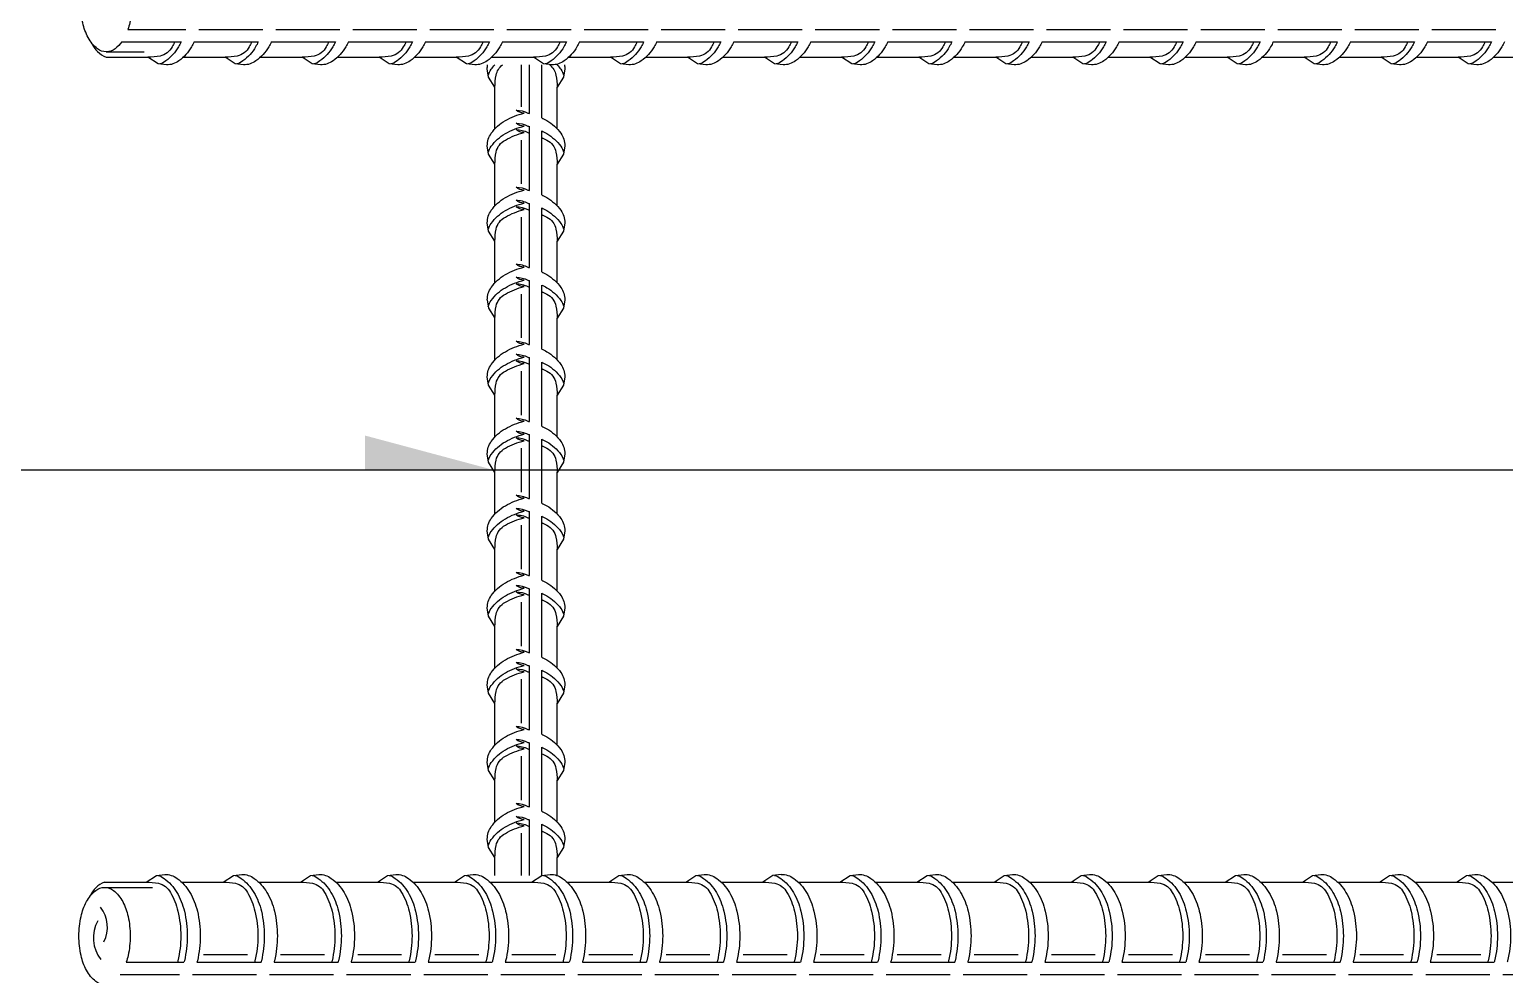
# Model space of a CAD drawing. Header units: millimetres. Extents: x -133 to 138, y -120 to 4.
# Drawn here: x -100.08 to -67.1, y -61.73 to -40.58 of the extents above; entities that cross this region are included whole.
import ezdxf

# ---------------------------------------------------------------- set-up
doc = ezdxf.new("R2010")
doc.units = ezdxf.units.MM
doc.header["$LTSCALE"] = 500
doc.header["$MEASUREMENT"] = 0

# ---------------------------------------------------------------- blocks, each defined once
blk = doc.blocks.new('arw1')
at = {"color": 1}
blk.add_solid([(0, 0), (2.898, 0.776), (2.898, 0)], dxfattribs=at)

msp = doc.modelspace()

# ---------------------------------------------------------------- linework, layer by layer
at = {"color": 1}
for p, q in [((-98.017, -40.858), (-96.689, -40.858)), ((-97.88, -40.582), (-96.589, -40.582)), ((-96.398, -40.858), (-94.965, -40.858)), ((-96.297, -40.582), (-94.865, -40.582)), ((-94.674, -40.858), (-93.242, -40.858)), ((-94.574, -40.582), (-93.141, -40.582)), ((-92.95, -40.858), (-91.518, -40.858)), ((-92.85, -40.582), (-91.418, -40.582)), ((-91.227, -40.858), (-89.794, -40.858)), ((-91.126, -40.582), (-89.694, -40.582)), ((-89.503, -40.858), (-88.071, -40.858)), ((-89.403, -40.582), (-87.97, -40.582)), ((-87.779, -40.858), (-86.347, -40.858)), ((-87.679, -40.582), (-86.247, -40.582)), ((-86.056, -40.858), (-84.623, -40.858)), ((-85.955, -40.582), (-84.523, -40.582)), ((-84.332, -40.858), (-82.9, -40.858)), ((-84.232, -40.582), (-82.799, -40.582)), ((-82.608, -40.858), (-81.176, -40.858)), ((-82.508, -40.582), (-81.076, -40.582)), ((-80.884, -40.858), (-79.452, -40.858)), ((-80.784, -40.582), (-79.352, -40.582)), ((-79.161, -40.858), (-77.729, -40.858)), ((-79.06, -40.582), (-77.628, -40.582)), ((-77.437, -40.858), (-76.005, -40.858)), ((-77.337, -40.582), (-75.905, -40.582)), ((-75.713, -40.858), (-74.281, -40.858)), ((-75.613, -40.582), (-74.181, -40.582)), ((-73.99, -40.858), (-72.558, -40.858)), ((-73.889, -40.582), (-72.457, -40.582)), ((-72.266, -40.858), (-70.834, -40.858)), ((-72.166, -40.582), (-70.734, -40.582)), ((-70.542, -40.858), (-69.11, -40.858)), ((-70.442, -40.582), (-69.01, -40.582)), ((-68.819, -40.858), (-67.387, -40.858)), ((-68.718, -40.582), (-67.286, -40.582)), ((-98.364, -41.082), (-97.514, -41.082)), ((-98.364, -41.203), (-97.43, -41.203)), ((-96.641, -41.203), (-95.706, -41.203)), ((-94.917, -41.203), (-93.982, -41.203)), ((-93.193, -41.203), (-92.259, -41.203)), ((-91.469, -41.203), (-90.535, -41.203)), ((-89.746, -41.203), (-88.811, -41.203)), ((-88.022, -41.203), (-87.088, -41.203)), ((-86.298, -41.203), (-85.364, -41.203)), ((-84.575, -41.203), (-83.64, -41.203)), ((-83.417, -41.348), (-83.643, -41.203)), ((-82.851, -41.203), (-81.916, -41.203)), ((-81.127, -41.203), (-80.193, -41.203)), ((-79.404, -41.203), (-78.469, -41.203)), ((-79.404, -41.203), (-78.469, -41.203)), ((-77.68, -41.203), (-76.745, -41.203)), ((-75.956, -41.203), (-75.022, -41.203)), ((-74.233, -41.203), (-73.298, -41.203)), ((-72.509, -41.203), (-71.574, -41.203)), ((-70.785, -41.203), (-69.851, -41.203)), ((-69.062, -41.203), (-68.127, -41.203)), ((-67.338, -41.203), (-66.403, -41.203)), ((-89.075, -42.313), (-89.075, -41.375)), ((-88.903, -42.46), (-88.903, -41.375)), ((-88.627, -42.561), (-88.627, -41.375)), ((-83.23, -41.375), (-83.417, -41.348)), ((-89.672, -42.804), (-89.672, -41.869)), ((-89.672, -42.804), (-89.672, -41.869)), ((-88.282, -42.804), (-88.282, -41.869)), ((-88.282, -42.804), (-88.282, -41.869)), ((-88.903, -44.184), (-88.903, -42.752)), ((-88.627, -44.284), (-88.627, -42.852)), ((-89.075, -44.037), (-89.075, -43.055)), ((-89.672, -44.527), (-89.672, -43.593)), ((-88.282, -44.527), (-88.282, -43.593)), ((-88.903, -45.908), (-88.903, -44.476)), ((-89.075, -45.76), (-89.075, -44.778)), ((-88.627, -46.008), (-88.627, -44.576)), ((-89.672, -46.251), (-89.672, -45.316)), ((-88.282, -46.251), (-88.282, -45.316)), ((-89.075, -47.484), (-89.075, -46.502)), ((-88.903, -47.631), (-88.903, -46.199)), ((-88.627, -47.732), (-88.627, -46.3)), ((-89.844, -46.63), (-89.817, -46.817)), ((-89.817, -46.817), (-89.672, -47.043)), ((-88.136, -46.817), (-88.282, -47.043)), ((-88.11, -46.63), (-88.136, -46.817)), ((-89.672, -47.975), (-89.672, -47.04)), ((-88.282, -47.975), (-88.282, -47.04)), ((-88.903, -49.355), (-88.903, -47.923)), ((-88.627, -49.455), (-88.627, -48.023)), ((-89.075, -49.208), (-89.075, -48.226)), ((-89.672, -49.698), (-89.672, -48.764)), ((-88.282, -49.698), (-88.282, -48.764)), ((-88.903, -51.079), (-88.903, -49.647)), ((-88.627, -51.179), (-88.627, -49.747)), ((-89.075, -50.931), (-89.075, -49.949)), ((-39.728, -50.444), (-133.068, -50.444)), ((-89.672, -51.422), (-89.672, -50.487)), ((-88.282, -51.422), (-88.282, -50.487)), ((-88.903, -52.802), (-88.903, -51.37)), ((-89.075, -52.655), (-89.075, -51.673)), ((-88.627, -52.903), (-88.627, -51.471)), ((-89.672, -53.146), (-89.672, -52.211)), ((-88.282, -53.146), (-88.282, -52.211)), ((-88.903, -54.526), (-88.903, -53.094)), ((-89.075, -54.379), (-89.075, -53.397)), ((-88.627, -54.626), (-88.627, -53.194)), ((-89.672, -54.869), (-89.672, -53.935)), ((-88.282, -54.869), (-88.282, -53.935)), ((-88.903, -56.25), (-88.903, -54.818)), ((-88.627, -56.35), (-88.627, -54.918)), ((-89.075, -56.103), (-89.075, -55.12)), ((-89.672, -56.593), (-89.672, -55.658)), ((-88.282, -56.593), (-88.282, -55.658)), ((-88.903, -57.973), (-88.903, -56.541)), ((-88.627, -58.074), (-88.627, -56.642)), ((-89.075, -57.826), (-89.075, -56.844)), ((-89.672, -58.317), (-89.672, -57.382)), ((-88.282, -58.317), (-88.282, -57.382)), ((-88.903, -59.513), (-88.903, -58.265)), ((-88.627, -59.513), (-88.627, -58.365)), ((-89.075, -59.513), (-89.075, -58.568)), ((-89.672, -59.513), (-89.672, -59.106)), ((-88.282, -59.513), (-88.282, -59.106)), ((-98.403, -59.659), (-97.468, -59.659)), ((-96.679, -59.659), (-95.745, -59.659)), ((-94.955, -59.659), (-94.021, -59.659)), ((-93.232, -59.659), (-92.297, -59.659)), ((-91.508, -59.659), (-90.574, -59.659)), ((-89.784, -59.659), (-88.85, -59.659)), ((-88.061, -59.659), (-87.126, -59.659)), ((-86.337, -59.659), (-85.402, -59.659)), ((-84.613, -59.659), (-83.679, -59.659)), ((-83.456, -59.513), (-83.682, -59.659)), ((-83.268, -59.486), (-83.456, -59.513)), ((-82.89, -59.659), (-81.955, -59.659)), ((-81.166, -59.659), (-80.231, -59.659)), ((-79.442, -59.659), (-78.508, -59.659)), ((-79.442, -59.659), (-78.508, -59.659)), ((-77.719, -59.659), (-76.784, -59.659)), ((-75.995, -59.659), (-75.06, -59.659)), ((-74.271, -59.659), (-73.337, -59.659)), ((-72.548, -59.659), (-71.613, -59.659)), ((-70.824, -59.659), (-69.889, -59.659)), ((-69.1, -59.659), (-68.166, -59.659)), ((-67.377, -59.659), (-66.442, -59.659)), ((-98.403, -59.779), (-97.332, -59.779)), ((-96.189, -61.279), (-95.207, -61.279)), ((-94.465, -61.279), (-93.483, -61.279)), ((-92.741, -61.279), (-91.759, -61.279)), ((-91.018, -61.279), (-90.035, -61.279)), ((-89.294, -61.279), (-88.312, -61.279)), ((-87.57, -61.279), (-86.588, -61.279)), ((-85.847, -61.279), (-84.864, -61.279)), ((-84.123, -61.279), (-83.141, -61.279)), ((-82.399, -61.279), (-81.417, -61.279)), ((-80.675, -61.279), (-79.693, -61.279)), ((-78.952, -61.279), (-77.97, -61.279)), ((-77.228, -61.279), (-76.246, -61.279)), ((-75.504, -61.279), (-74.522, -61.279)), ((-73.781, -61.279), (-72.799, -61.279)), ((-72.057, -61.279), (-71.075, -61.279)), ((-70.333, -61.279), (-69.351, -61.279)), ((-68.61, -61.279), (-67.628, -61.279)), ((-97.919, -61.451), (-96.627, -61.451)), ((-96.336, -61.451), (-94.904, -61.451)), ((-94.612, -61.451), (-93.18, -61.451)), ((-92.889, -61.451), (-91.456, -61.451)), ((-91.165, -61.451), (-89.733, -61.451)), ((-89.441, -61.451), (-88.009, -61.451)), ((-87.718, -61.451), (-86.285, -61.451)), ((-85.994, -61.451), (-84.562, -61.451)), ((-84.27, -61.451), (-82.838, -61.451)), ((-82.546, -61.451), (-81.114, -61.451)), ((-80.823, -61.451), (-79.391, -61.451)), ((-79.099, -61.451), (-77.667, -61.451)), ((-77.375, -61.451), (-75.943, -61.451)), ((-75.652, -61.451), (-74.22, -61.451)), ((-73.928, -61.451), (-72.496, -61.451)), ((-72.204, -61.451), (-70.772, -61.451)), ((-70.481, -61.451), (-69.049, -61.451)), ((-68.757, -61.451), (-67.325, -61.451)), ((-98.056, -61.727), (-96.728, -61.727)), ((-96.436, -61.727), (-95.004, -61.727)), ((-94.713, -61.727), (-93.28, -61.727)), ((-92.989, -61.727), (-91.557, -61.727)), ((-91.265, -61.727), (-89.833, -61.727)), ((-89.541, -61.727), (-88.109, -61.727)), ((-87.818, -61.727), (-86.386, -61.727)), ((-86.094, -61.727), (-84.662, -61.727)), ((-84.37, -61.727), (-82.938, -61.727)), ((-82.647, -61.727), (-81.215, -61.727)), ((-80.923, -61.727), (-79.491, -61.727)), ((-79.199, -61.727), (-77.767, -61.727)), ((-77.476, -61.727), (-76.044, -61.727)), ((-75.752, -61.727), (-74.32, -61.727)), ((-74.028, -61.727), (-72.596, -61.727)), ((-72.305, -61.727), (-70.873, -61.727)), ((-70.581, -61.727), (-69.149, -61.727)), ((-68.857, -61.727), (-67.425, -61.727)), ((-67.134, -61.727), (-65.702, -61.727))]:
    msp.add_line(p, q, dxfattribs=at)
for points in [[(-98.364, -41.082, -0.167885), (-98.561, -41.014, -0.105329), (-98.77, -40.764, -0.067711), (-98.89, -40.434, -0.053868), (-98.937, -39.996, -0.053868), (-98.89, -39.558, -0.067711), (-98.77, -39.228, -0.105329), (-98.561, -38.978, -0.167885), (-98.364, -38.91, -0.167885), (-98.168, -38.978, -0.105329), (-97.959, -39.228, -0.067711), (-97.838, -39.558, -0.053868), (-97.791, -39.996, -0.053868), (-97.838, -40.434, -0.029534), (-97.88, -40.582, -0.105329)], [(-98.017, -40.858, -0.069642), (-98.168, -41.014, -0.167885), (-98.364, -41.082, -0.167885)], [(-96.398, -40.858, -0.020276), (-96.457, -40.971, -0.106606), (-96.741, -41.285, -0.156984), (-97.019, -41.375), (-97.207, -41.348), (-97.433, -41.203)], [(-96.833, -40.858, -0.020276), (-96.893, -40.971, -0.22525), (-97.162, -41.177, -0.047901), (-97.433, -41.203)], [(-96.689, -40.858, -0.020276), (-96.748, -40.971, -0.106606), (-97.033, -41.285, -0.080536), (-97.169, -41.353, -0.156984)], [(-95.11, -40.858, -0.020276), (-95.169, -40.971, -0.22525), (-95.438, -41.177, -0.047901), (-95.709, -41.203)], [(-94.674, -40.858, -0.020276), (-94.733, -40.971, -0.106606), (-95.018, -41.285, -0.156984), (-95.296, -41.375), (-95.483, -41.348), (-95.709, -41.203)], [(-94.965, -40.858, -0.020276), (-95.025, -40.971, -0.106606), (-95.309, -41.285, -0.080536), (-95.446, -41.353, -0.156984)], [(-92.95, -40.858, -0.020276), (-93.01, -40.971, -0.106606), (-93.294, -41.285, -0.156984), (-93.572, -41.375), (-93.759, -41.348), (-93.985, -41.203)], [(-93.386, -40.858, -0.020276), (-93.445, -40.971, -0.22525), (-93.714, -41.177, -0.047901), (-93.985, -41.203)], [(-93.242, -40.858, -0.020276), (-93.301, -40.971, -0.106606), (-93.586, -41.285, -0.080536), (-93.722, -41.353, -0.156984)], [(-91.662, -40.858, -0.020276), (-91.722, -40.971, -0.22525), (-91.991, -41.177, -0.047901), (-92.262, -41.203)], [(-91.227, -40.858, -0.020276), (-91.286, -40.971, -0.106606), (-91.57, -41.285, -0.156984), (-91.848, -41.375), (-92.036, -41.348), (-92.262, -41.203)], [(-91.518, -40.858, -0.020276), (-91.577, -40.971, -0.106606), (-91.862, -41.285, -0.080536), (-91.998, -41.353, -0.156984)], [(-89.939, -40.858, -0.020276), (-89.998, -40.971, -0.22525), (-90.267, -41.177, -0.047901), (-90.538, -41.203)], [(-89.503, -40.858, -0.020276), (-89.562, -40.971, -0.106606), (-89.847, -41.285, -0.156984), (-90.125, -41.375), (-90.312, -41.348), (-90.538, -41.203)], [(-89.794, -40.858, -0.020276), (-89.854, -40.971, -0.106606), (-90.138, -41.285, -0.080536), (-90.275, -41.353, -0.156984)], [(-87.779, -40.858, -0.020276), (-87.839, -40.971, -0.106606), (-88.123, -41.285, -0.156984), (-88.401, -41.375), (-88.588, -41.348), (-88.814, -41.203)], [(-88.215, -40.858, -0.020276), (-88.274, -40.971, -0.22525), (-88.543, -41.177, -0.047901), (-88.814, -41.203)], [(-88.071, -40.858, -0.020276), (-88.13, -40.971, -0.106606), (-88.415, -41.285, -0.080536), (-88.551, -41.353, -0.156984)], [(-86.491, -40.858, -0.020276), (-86.551, -40.971, -0.22525), (-86.82, -41.177, -0.047901), (-87.091, -41.203)], [(-86.056, -40.858, -0.020276), (-86.115, -40.971, -0.106606), (-86.399, -41.285, -0.156984), (-86.677, -41.375), (-86.865, -41.348), (-87.091, -41.203)], [(-86.347, -40.858, -0.020276), (-86.406, -40.971, -0.106606), (-86.691, -41.285, -0.080536), (-86.827, -41.353, -0.156984)], [(-84.332, -40.858, -0.020276), (-84.391, -40.971, -0.106606), (-84.676, -41.285, -0.156984), (-84.953, -41.375), (-85.141, -41.348), (-85.367, -41.203)], [(-84.768, -40.858, -0.020276), (-84.827, -40.971, -0.22525), (-85.096, -41.177, -0.047901), (-85.367, -41.203)], [(-84.623, -40.858, -0.020276), (-84.683, -40.971, -0.106606), (-84.967, -41.285, -0.080536), (-85.104, -41.353, -0.156984)], [(-83.044, -40.858, -0.020276), (-83.103, -40.971, -0.22525), (-83.372, -41.177, -0.047901), (-83.643, -41.203)], [(-82.9, -40.858, -0.020276), (-82.959, -40.971, -0.106606), (-83.244, -41.285, -0.080536), (-83.38, -41.353, -0.156984)], [(-82.608, -40.858, -0.020276), (-82.667, -40.971, -0.106606), (-82.952, -41.285, -0.156984), (-83.23, -41.375, -0.156984)], [(-80.884, -40.858, -0.020276), (-80.944, -40.971, -0.106606), (-81.228, -41.285, -0.156984), (-81.506, -41.375), (-81.693, -41.348), (-81.92, -41.203)], [(-81.32, -40.858, -0.020276), (-81.38, -40.971, -0.22525), (-81.649, -41.177, -0.047901), (-81.92, -41.203)], [(-81.176, -40.858, -0.020276), (-81.235, -40.971, -0.106606), (-81.52, -41.285, -0.080536), (-81.656, -41.353, -0.156984)], [(-79.597, -40.858, -0.020276), (-79.656, -40.971, -0.22525), (-79.925, -41.177, -0.047901), (-80.196, -41.203)], [(-79.161, -40.858, -0.020276), (-79.22, -40.971, -0.106606), (-79.505, -41.285, -0.156984), (-79.782, -41.375), (-79.97, -41.348), (-80.196, -41.203)], [(-79.452, -40.858, -0.020276), (-79.512, -40.971, -0.106606), (-79.796, -41.285, -0.080536), (-79.933, -41.353, -0.156984)], [(-77.873, -40.858, -0.020276), (-77.932, -40.971, -0.22525), (-78.201, -41.177, -0.047901), (-78.472, -41.203)], [(-77.437, -40.858, -0.020276), (-77.496, -40.971, -0.106606), (-77.781, -41.285, -0.156984), (-78.059, -41.375), (-78.246, -41.348), (-78.472, -41.203)], [(-77.729, -40.858, -0.020276), (-77.788, -40.971, -0.106606), (-78.073, -41.285, -0.080536), (-78.209, -41.353, -0.156984)], [(-75.713, -40.858, -0.020276), (-75.773, -40.971, -0.106606), (-76.057, -41.285, -0.156984), (-76.335, -41.375), (-76.522, -41.348), (-76.749, -41.203)], [(-76.149, -40.858, -0.020276), (-76.209, -40.971, -0.22525), (-76.478, -41.177, -0.047901), (-76.749, -41.203)], [(-76.005, -40.858, -0.020276), (-76.064, -40.971, -0.106606), (-76.349, -41.285, -0.080536), (-76.485, -41.353, -0.156984)], [(-73.99, -40.858, -0.020276), (-74.049, -40.971, -0.106606), (-74.334, -41.285, -0.156984), (-74.611, -41.375), (-74.799, -41.348), (-75.025, -41.203)], [(-74.426, -40.858, -0.020276), (-74.485, -40.971, -0.22525), (-74.754, -41.177, -0.047901), (-75.025, -41.203)], [(-74.281, -40.858, -0.020276), (-74.341, -40.971, -0.106606), (-74.625, -41.285, -0.080536), (-74.762, -41.353, -0.156984)], [(-72.266, -40.858, -0.020276), (-72.325, -40.971, -0.106606), (-72.61, -41.285, -0.156984), (-72.888, -41.375), (-73.075, -41.348), (-73.301, -41.203)], [(-72.702, -40.858, -0.020276), (-72.761, -40.971, -0.22525), (-73.03, -41.177, -0.047901), (-73.301, -41.203)], [(-72.558, -40.858, -0.020276), (-72.617, -40.971, -0.106606), (-72.902, -41.285, -0.080536), (-73.038, -41.353, -0.156984)], [(-70.542, -40.858, -0.020276), (-70.602, -40.971, -0.106606), (-70.886, -41.285, -0.156984), (-71.164, -41.375), (-71.351, -41.348), (-71.578, -41.203)], [(-70.978, -40.858, -0.020276), (-71.038, -40.971, -0.22525), (-71.306, -41.177, -0.047901), (-71.578, -41.203)], [(-70.834, -40.858, -0.020276), (-70.893, -40.971, -0.106606), (-71.178, -41.285, -0.080536), (-71.314, -41.353, -0.156984)], [(-69.255, -40.858, -0.020276), (-69.314, -40.971, -0.22525), (-69.583, -41.177, -0.047901), (-69.854, -41.203)], [(-68.819, -40.858, -0.020276), (-68.878, -40.971, -0.106606), (-69.163, -41.285, -0.156984), (-69.44, -41.375), (-69.628, -41.348), (-69.854, -41.203)], [(-69.11, -40.858, -0.020276), (-69.17, -40.971, -0.106606), (-69.454, -41.285, -0.080536), (-69.591, -41.353, -0.156984)], [(-67.095, -40.858, -0.020276), (-67.154, -40.971, -0.106606), (-67.439, -41.285, -0.156984), (-67.717, -41.375), (-67.904, -41.348), (-68.13, -41.203)], [(-67.531, -40.858, -0.020276), (-67.59, -40.971, -0.22525), (-67.859, -41.177, -0.047901), (-68.13, -41.203)], [(-67.387, -40.858, -0.020276), (-67.446, -40.971, -0.106606), (-67.73, -41.285, -0.080536), (-67.867, -41.353, -0.156984)], [(-89.672, -41.872), (-89.817, -41.646), (-89.844, -41.459, -0.044238), (-89.837, -41.375, -0.044238)], [(-89.823, -41.609, -0.080536), (-89.755, -41.472, -0.031358), (-89.675, -41.375, -0.031358)], [(-89.672, -41.872, -0.047901), (-89.646, -41.601, -0.173385), (-89.506, -41.375, -0.173385)], [(-88.448, -41.375, -0.173385), (-88.308, -41.601, -0.047901), (-88.282, -41.872)], [(-88.117, -41.375, -0.044238), (-88.11, -41.459), (-88.136, -41.646), (-88.282, -41.872)], [(-88.279, -41.375, -0.031358), (-88.199, -41.472, -0.080536), (-88.131, -41.609)], [(-89.672, -43.596), (-89.817, -43.37), (-89.844, -43.182, -0.156984), (-89.755, -42.905, -0.106606), (-89.44, -42.62, -0.072284), (-89.019, -42.452, -0.168799), (-89.201, -42.387, -0.11924), (-88.935, -42.452, -0.005285), (-88.903, -42.46)], [(-89.823, -43.333, -0.080536), (-89.755, -43.196, -0.106606), (-89.44, -42.912, -0.072284), (-89.019, -42.744, -0.168799), (-89.201, -42.679, -0.11924), (-88.935, -42.744, -0.005285), (-88.903, -42.752)], [(-89.672, -43.596, -0.047901), (-89.646, -43.325, -0.22525), (-89.44, -43.056, -0.072284), (-89.019, -42.888, -0.168799), (-89.201, -42.823, -0.11924), (-88.935, -42.888, -0.005285), (-88.903, -42.896)], [(-88.627, -42.561, -0.020276), (-88.514, -42.62, -0.106606), (-88.199, -42.905, -0.156984), (-88.11, -43.182), (-88.136, -43.37), (-88.282, -43.596)], [(-88.627, -42.852, -0.020276), (-88.514, -42.912, -0.106606), (-88.199, -43.196, -0.080536), (-88.131, -43.333)], [(-88.627, -42.997, -0.020276), (-88.514, -43.056, -0.22525), (-88.308, -43.325, -0.047901), (-88.282, -43.596)], [(-89.672, -45.32), (-89.817, -45.093), (-89.844, -44.906, -0.156984), (-89.755, -44.628, -0.106606), (-89.44, -44.344, -0.072284), (-89.019, -44.176, -0.168799), (-89.201, -44.111, -0.11924), (-88.935, -44.176, -0.005285), (-88.903, -44.184)], [(-89.823, -45.056, -0.080536), (-89.755, -44.92, -0.106606), (-89.44, -44.635, -0.072284), (-89.019, -44.468, -0.168799), (-89.201, -44.402, -0.11924), (-88.935, -44.468, -0.005285), (-88.903, -44.476)], [(-88.627, -44.284, -0.020276), (-88.514, -44.344, -0.106606), (-88.199, -44.628, -0.156984), (-88.11, -44.906), (-88.136, -45.093), (-88.282, -45.32)], [(-89.672, -45.32, -0.047901), (-89.646, -45.048, -0.22525), (-89.44, -44.78, -0.072284), (-89.019, -44.612, -0.168799), (-89.201, -44.547, -0.11924), (-88.935, -44.612, -0.005285), (-88.903, -44.62)], [(-88.627, -44.576, -0.020276), (-88.514, -44.635, -0.106606), (-88.199, -44.92, -0.080536), (-88.131, -45.056)], [(-88.627, -44.72, -0.020276), (-88.514, -44.78, -0.22525), (-88.308, -45.048, -0.047901), (-88.282, -45.32)], [(-89.844, -46.63, -0.156984), (-89.755, -46.352, -0.106606), (-89.44, -46.067, -0.072284), (-89.019, -45.9, -0.168799), (-89.201, -45.834, -0.11924), (-88.935, -45.9, -0.005285), (-88.903, -45.908)], [(-89.823, -46.78, -0.080536), (-89.755, -46.644, -0.106606), (-89.44, -46.359, -0.072284), (-89.019, -46.191, -0.168799), (-89.201, -46.126, -0.11924), (-88.935, -46.191, -0.005285), (-88.903, -46.199)], [(-88.627, -46.008, -0.020276), (-88.514, -46.067, -0.106606), (-88.199, -46.352, -0.156984), (-88.11, -46.63)], [(-89.672, -47.043, -0.047901), (-89.646, -46.772, -0.22525), (-89.44, -46.503, -0.072284), (-89.019, -46.336, -0.168799), (-89.201, -46.27, -0.11924), (-88.935, -46.336, -0.005285), (-88.903, -46.344)], [(-88.627, -46.3, -0.020276), (-88.514, -46.359, -0.106606), (-88.199, -46.644, -0.080536), (-88.131, -46.78)], [(-88.627, -46.444, -0.020276), (-88.514, -46.503, -0.22525), (-88.308, -46.772, -0.047901), (-88.282, -47.043)], [(-89.672, -48.767), (-89.817, -48.541), (-89.844, -48.353, -0.156984), (-89.755, -48.076, -0.106606), (-89.44, -47.791, -0.072284), (-89.019, -47.623, -0.168799), (-89.201, -47.558, -0.11924), (-88.935, -47.623, -0.005285), (-88.903, -47.631)], [(-88.627, -47.732, -0.020276), (-88.514, -47.791, -0.106606), (-88.199, -48.076, -0.156984), (-88.11, -48.353), (-88.136, -48.541), (-88.282, -48.767)], [(-89.823, -48.504, -0.080536), (-89.755, -48.367, -0.106606), (-89.44, -48.083, -0.072284), (-89.019, -47.915, -0.168799), (-89.201, -47.85, -0.11924), (-88.935, -47.915, -0.005285), (-88.903, -47.923)], [(-89.672, -48.767, -0.047901), (-89.646, -48.496, -0.22525), (-89.44, -48.227, -0.072284), (-89.019, -48.059, -0.168799), (-89.201, -47.994, -0.11924), (-88.935, -48.059, -0.005285), (-88.903, -48.067)], [(-88.627, -48.023, -0.020276), (-88.514, -48.083, -0.106606), (-88.199, -48.367, -0.080536), (-88.131, -48.504)], [(-88.627, -48.168, -0.020276), (-88.514, -48.227, -0.22525), (-88.308, -48.496, -0.047901), (-88.282, -48.767)], [(-89.672, -50.491), (-89.817, -50.264), (-89.844, -50.077, -0.156984), (-89.755, -49.799, -0.106606), (-89.44, -49.515, -0.072284), (-89.019, -49.347, -0.168799), (-89.201, -49.282, -0.11924), (-88.935, -49.347, -0.005285), (-88.903, -49.355)], [(-88.627, -49.455, -0.020276), (-88.514, -49.515, -0.106606), (-88.199, -49.799, -0.156984), (-88.11, -50.077), (-88.136, -50.264), (-88.282, -50.491)], [(-89.823, -50.227, -0.080536), (-89.755, -50.091, -0.106606), (-89.44, -49.806, -0.072284), (-89.019, -49.639, -0.168799), (-89.201, -49.573, -0.11924), (-88.935, -49.639, -0.005285), (-88.903, -49.647)], [(-89.672, -50.491, -0.047901), (-89.646, -50.219, -0.22525), (-89.44, -49.951, -0.072284), (-89.019, -49.783, -0.168799), (-89.201, -49.718, -0.11924), (-88.935, -49.783, -0.005285), (-88.903, -49.791)], [(-88.627, -49.747, -0.020276), (-88.514, -49.806, -0.106606), (-88.199, -50.091, -0.080536), (-88.131, -50.227)], [(-88.627, -49.891, -0.020276), (-88.514, -49.951, -0.22525), (-88.308, -50.219, -0.047901), (-88.282, -50.491)], [(-89.672, -52.214), (-89.817, -51.988), (-89.844, -51.801, -0.156984), (-89.755, -51.523, -0.106606), (-89.44, -51.238, -0.072284), (-89.019, -51.071, -0.168799), (-89.201, -51.005, -0.11924), (-88.935, -51.071, -0.005285), (-88.903, -51.079)], [(-89.823, -51.951, -0.080536), (-89.755, -51.815, -0.106606), (-89.44, -51.53, -0.072284), (-89.019, -51.362, -0.168799), (-89.201, -51.297, -0.11924), (-88.935, -51.362, -0.005285), (-88.903, -51.37)], [(-89.672, -52.214, -0.047901), (-89.646, -51.943, -0.22525), (-89.44, -51.674, -0.072284), (-89.019, -51.507, -0.168799), (-89.201, -51.441, -0.11924), (-88.935, -51.507, -0.005285), (-88.903, -51.515)], [(-88.627, -51.179, -0.020276), (-88.514, -51.238, -0.106606), (-88.199, -51.523, -0.156984), (-88.11, -51.801), (-88.136, -51.988), (-88.282, -52.214)], [(-88.627, -51.471, -0.020276), (-88.514, -51.53, -0.106606), (-88.199, -51.815, -0.080536), (-88.131, -51.951)], [(-88.627, -51.615, -0.020276), (-88.514, -51.674, -0.22525), (-88.308, -51.943, -0.047901), (-88.282, -52.214)], [(-89.672, -53.938), (-89.817, -53.712), (-89.844, -53.524, -0.156984), (-89.755, -53.247, -0.106606), (-89.44, -52.962, -0.072284), (-89.019, -52.794, -0.168799), (-89.201, -52.729, -0.11924), (-88.935, -52.794, -0.005285), (-88.903, -52.802)], [(-89.823, -53.675, -0.080536), (-89.755, -53.538, -0.106606), (-89.44, -53.254, -0.072284), (-89.019, -53.086, -0.168799), (-89.201, -53.021, -0.11924), (-88.935, -53.086, -0.005285), (-88.903, -53.094)], [(-88.627, -52.903, -0.020276), (-88.514, -52.962, -0.106606), (-88.199, -53.247, -0.156984), (-88.11, -53.524), (-88.136, -53.712), (-88.282, -53.938)], [(-89.672, -53.938, -0.047901), (-89.646, -53.667, -0.22525), (-89.44, -53.398, -0.072284), (-89.019, -53.23, -0.168799), (-89.201, -53.165, -0.11924), (-88.935, -53.23, -0.005285), (-88.903, -53.238)], [(-88.627, -53.194, -0.020276), (-88.514, -53.254, -0.106606), (-88.199, -53.538, -0.080536), (-88.131, -53.675)], [(-88.627, -53.339, -0.020276), (-88.514, -53.398, -0.22525), (-88.308, -53.667, -0.047901), (-88.282, -53.938)], [(-89.672, -55.662), (-89.817, -55.435), (-89.844, -55.248, -0.156984), (-89.755, -54.97, -0.106606), (-89.44, -54.686, -0.072284), (-89.019, -54.518, -0.168799), (-89.201, -54.453, -0.11924), (-88.935, -54.518, -0.005285), (-88.903, -54.526)], [(-89.823, -55.398, -0.080536), (-89.755, -55.262, -0.106606), (-89.44, -54.977, -0.072284), (-89.019, -54.81, -0.168799), (-89.201, -54.744, -0.11924), (-88.935, -54.81, -0.005285), (-88.903, -54.818)], [(-88.627, -54.626, -0.020276), (-88.514, -54.686, -0.106606), (-88.199, -54.97, -0.156984), (-88.11, -55.248), (-88.136, -55.435), (-88.282, -55.662)], [(-89.672, -55.662, -0.047901), (-89.646, -55.391, -0.22525), (-89.44, -55.122, -0.072284), (-89.019, -54.954, -0.168799), (-89.201, -54.889, -0.11924), (-88.935, -54.954, -0.005285), (-88.903, -54.962)], [(-88.627, -54.918, -0.020276), (-88.514, -54.977, -0.106606), (-88.199, -55.262, -0.080536), (-88.131, -55.398)], [(-88.627, -55.062, -0.020276), (-88.514, -55.122, -0.22525), (-88.308, -55.391, -0.047901), (-88.282, -55.662)], [(-89.672, -57.385), (-89.817, -57.159), (-89.844, -56.972, -0.156984), (-89.755, -56.694, -0.106606), (-89.44, -56.409, -0.072284), (-89.019, -56.242, -0.168799), (-89.201, -56.177, -0.11924), (-88.935, -56.242, -0.005285), (-88.903, -56.25)], [(-88.627, -56.35, -0.020276), (-88.514, -56.409, -0.106606), (-88.199, -56.694, -0.156984), (-88.11, -56.972), (-88.136, -57.159), (-88.282, -57.385)], [(-89.823, -57.122, -0.080536), (-89.755, -56.986, -0.106606), (-89.44, -56.701, -0.072284), (-89.019, -56.533, -0.168799), (-89.201, -56.468, -0.11924), (-88.935, -56.533, -0.005285), (-88.903, -56.541)], [(-89.672, -57.385, -0.047901), (-89.646, -57.114, -0.22525), (-89.44, -56.845, -0.072284), (-89.019, -56.678, -0.168799), (-89.201, -56.612, -0.11924), (-88.935, -56.678, -0.005285), (-88.903, -56.686)], [(-88.627, -56.642, -0.020276), (-88.514, -56.701, -0.106606), (-88.199, -56.986, -0.080536), (-88.131, -57.122)], [(-88.627, -56.786, -0.020276), (-88.514, -56.845, -0.22525), (-88.308, -57.114, -0.047901), (-88.282, -57.385)], [(-89.672, -59.109), (-89.817, -58.883), (-89.844, -58.695, -0.156984), (-89.755, -58.418, -0.106606), (-89.44, -58.133, -0.072284), (-89.019, -57.965, -0.168799), (-89.201, -57.9, -0.11924), (-88.935, -57.965, -0.005285), (-88.903, -57.973)], [(-89.823, -58.846, -0.080536), (-89.755, -58.709, -0.106606), (-89.44, -58.425, -0.072284), (-89.019, -58.257, -0.168799), (-89.201, -58.192, -0.11924), (-88.935, -58.257, -0.005285), (-88.903, -58.265)], [(-89.672, -59.109, -0.047901), (-89.646, -58.838, -0.22525), (-89.44, -58.569, -0.072284), (-89.019, -58.401, -0.168799), (-89.201, -58.336, -0.11924), (-88.935, -58.401, -0.005285), (-88.903, -58.409)], [(-88.627, -58.074, -0.020276), (-88.514, -58.133, -0.106606), (-88.199, -58.418, -0.156984), (-88.11, -58.695), (-88.136, -58.883), (-88.282, -59.109)], [(-88.627, -58.365, -0.020276), (-88.514, -58.425, -0.106606), (-88.199, -58.709, -0.080536), (-88.131, -58.846)], [(-88.627, -58.51, -0.020276), (-88.514, -58.569, -0.22525), (-88.308, -58.838, -0.047901), (-88.282, -59.109)], [(-97.471, -59.659), (-97.245, -59.513), (-97.058, -59.486, -0.156984), (-96.78, -59.576, -0.106606), (-96.496, -59.89, -0.072284), (-96.328, -60.311, -0.05869), (-96.263, -60.865, -0.05869), (-96.328, -61.419, -0.005285), (-96.336, -61.451, -0.106606)], [(-97.471, -59.659, -0.047901), (-97.2, -59.684, -0.22525), (-96.931, -59.89, -0.072284), (-96.764, -60.311, -0.05869), (-96.698, -60.865, -0.05869), (-96.764, -61.419, -0.005285), (-96.772, -61.451, -0.22525)], [(-97.208, -59.508, -0.080536), (-97.072, -59.576, -0.106606), (-96.787, -59.89, -0.072284), (-96.619, -60.311, -0.05869), (-96.554, -60.865, -0.05869), (-96.619, -61.419, -0.005285), (-96.627, -61.451, -0.106606)], [(-95.748, -59.659), (-95.522, -59.513), (-95.334, -59.486, -0.156984), (-95.056, -59.576, -0.106606), (-94.772, -59.89, -0.072284), (-94.604, -60.311, -0.05869), (-94.539, -60.865, -0.05869), (-94.604, -61.419, -0.005285), (-94.612, -61.451, -0.106606)], [(-95.748, -59.659, -0.047901), (-95.477, -59.684, -0.22525), (-95.208, -59.89, -0.072284), (-95.04, -60.311, -0.05869), (-94.975, -60.865, -0.05869), (-95.04, -61.419, -0.005285), (-95.048, -61.451, -0.22525)], [(-95.484, -59.508, -0.080536), (-95.348, -59.576, -0.106606), (-95.063, -59.89, -0.072284), (-94.896, -60.311, -0.05869), (-94.83, -60.865, -0.05869), (-94.896, -61.419, -0.005285), (-94.904, -61.451, -0.106606)], [(-94.024, -59.659), (-93.798, -59.513), (-93.611, -59.486, -0.156984), (-93.333, -59.576, -0.106606), (-93.048, -59.89, -0.072284), (-92.88, -60.311, -0.05869), (-92.815, -60.865, -0.05869), (-92.88, -61.419, -0.005285), (-92.889, -61.451, -0.106606)], [(-94.024, -59.659, -0.047901), (-93.753, -59.684, -0.22525), (-93.484, -59.89, -0.072284), (-93.316, -60.311, -0.05869), (-93.251, -60.865, -0.05869), (-93.316, -61.419, -0.005285), (-93.324, -61.451, -0.22525)], [(-93.761, -59.508, -0.080536), (-93.624, -59.576, -0.106606), (-93.34, -59.89, -0.072284), (-93.172, -60.311, -0.05869), (-93.107, -60.865, -0.05869), (-93.172, -61.419, -0.005285), (-93.18, -61.451, -0.106606)], [(-92.3, -59.659), (-92.074, -59.513), (-91.887, -59.486, -0.156984), (-91.609, -59.576, -0.106606), (-91.324, -59.89, -0.072284), (-91.157, -60.311, -0.05869), (-91.092, -60.865, -0.05869), (-91.157, -61.419, -0.005285), (-91.165, -61.451, -0.106606)], [(-92.3, -59.659, -0.047901), (-92.029, -59.684, -0.22525), (-91.76, -59.89, -0.072284), (-91.593, -60.311, -0.05869), (-91.527, -60.865, -0.05869), (-91.593, -61.419, -0.005285), (-91.601, -61.451, -0.22525)], [(-92.037, -59.508, -0.080536), (-91.901, -59.576, -0.106606), (-91.616, -59.89, -0.072284), (-91.448, -60.311, -0.05869), (-91.383, -60.865, -0.05869), (-91.448, -61.419, -0.005285), (-91.456, -61.451, -0.106606)], [(-90.577, -59.659), (-90.35, -59.513), (-90.163, -59.486, -0.156984), (-89.885, -59.576, -0.106606), (-89.601, -59.89, -0.072284), (-89.433, -60.311, -0.05869), (-89.368, -60.865, -0.05869), (-89.433, -61.419, -0.005285), (-89.441, -61.451, -0.106606)], [(-90.577, -59.659, -0.047901), (-90.306, -59.684, -0.22525), (-90.037, -59.89, -0.072284), (-89.869, -60.311, -0.05869), (-89.804, -60.865, -0.05869), (-89.869, -61.419, -0.005285), (-89.877, -61.451, -0.22525)], [(-90.313, -59.508, -0.080536), (-90.177, -59.576, -0.106606), (-89.892, -59.89, -0.072284), (-89.725, -60.311, -0.05869), (-89.659, -60.865, -0.05869), (-89.725, -61.419, -0.005285), (-89.733, -61.451, -0.106606)], [(-88.853, -59.659), (-88.627, -59.513), (-88.439, -59.486, -0.156984), (-88.162, -59.576, -0.106606), (-87.877, -59.89, -0.072284), (-87.709, -60.311, -0.05869), (-87.644, -60.865, -0.05869), (-87.709, -61.419, -0.005285), (-87.718, -61.451, -0.106606)], [(-88.853, -59.659, -0.047901), (-88.582, -59.684, -0.22525), (-88.313, -59.89, -0.072284), (-88.145, -60.311, -0.05869), (-88.08, -60.865, -0.05869), (-88.145, -61.419, -0.005285), (-88.153, -61.451, -0.22525)], [(-88.59, -59.508, -0.080536), (-88.453, -59.576, -0.106606), (-88.169, -59.89, -0.072284), (-88.001, -60.311, -0.05869), (-87.936, -60.865, -0.05869), (-88.001, -61.419, -0.005285), (-88.009, -61.451, -0.106606)], [(-87.129, -59.659), (-86.903, -59.513), (-86.716, -59.486, -0.156984), (-86.438, -59.576, -0.106606), (-86.153, -59.89, -0.072284), (-85.986, -60.311, -0.05869), (-85.921, -60.865, -0.05869), (-85.986, -61.419, -0.005285), (-85.994, -61.451, -0.106606)], [(-87.129, -59.659, -0.047901), (-86.858, -59.684, -0.22525), (-86.589, -59.89, -0.072284), (-86.422, -60.311, -0.05869), (-86.356, -60.865, -0.05869), (-86.422, -61.419, -0.005285), (-86.43, -61.451, -0.22525)], [(-86.866, -59.508, -0.080536), (-86.73, -59.576, -0.106606), (-86.445, -59.89, -0.072284), (-86.277, -60.311, -0.05869), (-86.212, -60.865, -0.05869), (-86.277, -61.419, -0.005285), (-86.285, -61.451, -0.106606)], [(-85.406, -59.659), (-85.179, -59.513), (-84.992, -59.486, -0.156984), (-84.714, -59.576, -0.106606), (-84.43, -59.89, -0.072284), (-84.262, -60.311, -0.05869), (-84.197, -60.865, -0.05869), (-84.262, -61.419, -0.005285), (-84.27, -61.451, -0.106606)], [(-85.406, -59.659, -0.047901), (-85.135, -59.684, -0.22525), (-84.866, -59.89, -0.072284), (-84.698, -60.311, -0.05869), (-84.633, -60.865, -0.05869), (-84.698, -61.419, -0.005285), (-84.706, -61.451, -0.22525)], [(-85.142, -59.508, -0.080536), (-85.006, -59.576, -0.106606), (-84.721, -59.89, -0.072284), (-84.554, -60.311, -0.05869), (-84.488, -60.865, -0.05869), (-84.554, -61.419, -0.005285), (-84.562, -61.451, -0.106606)], [(-83.682, -59.659, -0.047901), (-83.411, -59.684, -0.22525), (-83.142, -59.89, -0.072284), (-82.974, -60.311, -0.05869), (-82.909, -60.865, -0.05869), (-82.974, -61.419, -0.005285), (-82.982, -61.451, -0.22525)], [(-83.419, -59.508, -0.080536), (-83.282, -59.576, -0.106606), (-82.998, -59.89, -0.072284), (-82.83, -60.311, -0.05869), (-82.765, -60.865, -0.05869), (-82.83, -61.419, -0.005285), (-82.838, -61.451, -0.106606)], [(-83.268, -59.486, -0.156984), (-82.991, -59.576, -0.106606), (-82.706, -59.89, -0.072284), (-82.538, -60.311, -0.05869), (-82.473, -60.865, -0.05869), (-82.538, -61.419, -0.005285), (-82.546, -61.451, -0.106606)], [(-81.958, -59.659), (-81.732, -59.513), (-81.545, -59.486, -0.156984), (-81.267, -59.576, -0.106606), (-80.982, -59.89, -0.072284), (-80.815, -60.311, -0.05869), (-80.749, -60.865, -0.05869), (-80.815, -61.419, -0.005285), (-80.823, -61.451, -0.106606)], [(-81.958, -59.659, -0.047901), (-81.687, -59.684, -0.22525), (-81.418, -59.89, -0.072284), (-81.251, -60.311, -0.05869), (-81.185, -60.865, -0.05869), (-81.251, -61.419, -0.005285), (-81.259, -61.451, -0.22525)], [(-81.695, -59.508, -0.080536), (-81.559, -59.576, -0.106606), (-81.274, -59.89, -0.072284), (-81.106, -60.311, -0.05869), (-81.041, -60.865, -0.05869), (-81.106, -61.419, -0.005285), (-81.114, -61.451, -0.106606)], [(-80.235, -59.659), (-80.008, -59.513), (-79.821, -59.486, -0.156984), (-79.543, -59.576, -0.106606), (-79.259, -59.89, -0.072284), (-79.091, -60.311, -0.05869), (-79.026, -60.865, -0.05869), (-79.091, -61.419, -0.005285), (-79.099, -61.451, -0.106606)], [(-80.235, -59.659, -0.047901), (-79.964, -59.684, -0.22525), (-79.695, -59.89, -0.072284), (-79.527, -60.311, -0.05869), (-79.462, -60.865, -0.05869), (-79.527, -61.419, -0.005285), (-79.535, -61.451, -0.22525)], [(-79.971, -59.508, -0.080536), (-79.835, -59.576, -0.106606), (-79.55, -59.89, -0.072284), (-79.383, -60.311, -0.05869), (-79.317, -60.865, -0.05869), (-79.383, -61.419, -0.005285), (-79.391, -61.451, -0.106606)], [(-78.511, -59.659), (-78.285, -59.513), (-78.097, -59.486, -0.156984), (-77.82, -59.576, -0.106606), (-77.535, -59.89, -0.072284), (-77.367, -60.311, -0.05869), (-77.302, -60.865, -0.05869), (-77.367, -61.419, -0.005285), (-77.375, -61.451, -0.106606)], [(-78.511, -59.659, -0.047901), (-78.24, -59.684, -0.22525), (-77.971, -59.89, -0.072284), (-77.803, -60.311, -0.05869), (-77.738, -60.865, -0.05869), (-77.803, -61.419, -0.005285), (-77.811, -61.451, -0.22525)], [(-78.248, -59.508, -0.080536), (-78.111, -59.576, -0.106606), (-77.827, -59.89, -0.072284), (-77.659, -60.311, -0.05869), (-77.594, -60.865, -0.05869), (-77.659, -61.419, -0.005285), (-77.667, -61.451, -0.106606)], [(-76.787, -59.659), (-76.561, -59.513), (-76.374, -59.486, -0.156984), (-76.096, -59.576, -0.106606), (-75.811, -59.89, -0.072284), (-75.644, -60.311, -0.05869), (-75.578, -60.865, -0.05869), (-75.644, -61.419, -0.005285), (-75.652, -61.451, -0.106606)], [(-76.787, -59.659, -0.047901), (-76.516, -59.684, -0.22525), (-76.247, -59.89, -0.072284), (-76.08, -60.311, -0.05869), (-76.014, -60.865, -0.05869), (-76.08, -61.419, -0.005285), (-76.088, -61.451, -0.22525)], [(-76.524, -59.508, -0.080536), (-76.388, -59.576, -0.106606), (-76.103, -59.89, -0.072284), (-75.935, -60.311, -0.05869), (-75.87, -60.865, -0.05869), (-75.935, -61.419, -0.005285), (-75.943, -61.451, -0.106606)], [(-75.064, -59.659), (-74.837, -59.513), (-74.65, -59.486, -0.156984), (-74.372, -59.576, -0.106606), (-74.088, -59.89, -0.072284), (-73.92, -60.311, -0.05869), (-73.855, -60.865, -0.05869), (-73.92, -61.419, -0.005285), (-73.928, -61.451, -0.106606)], [(-75.064, -59.659, -0.047901), (-74.792, -59.684, -0.22525), (-74.524, -59.89, -0.072284), (-74.356, -60.311, -0.05869), (-74.291, -60.865, -0.05869), (-74.356, -61.419, -0.005285), (-74.364, -61.451, -0.22525)], [(-74.8, -59.508, -0.080536), (-74.664, -59.576, -0.106606), (-74.379, -59.89, -0.072284), (-74.212, -60.311, -0.05869), (-74.146, -60.865, -0.05869), (-74.212, -61.419, -0.005285), (-74.22, -61.451, -0.106606)], [(-73.34, -59.659), (-73.114, -59.513), (-72.926, -59.486, -0.156984), (-72.649, -59.576, -0.106606), (-72.364, -59.89, -0.072284), (-72.196, -60.311, -0.05869), (-72.131, -60.865, -0.05869), (-72.196, -61.419, -0.005285), (-72.204, -61.451, -0.106606)], [(-73.34, -59.659, -0.047901), (-73.069, -59.684, -0.22525), (-72.8, -59.89, -0.072284), (-72.632, -60.311, -0.05869), (-72.567, -60.865, -0.05869), (-72.632, -61.419, -0.005285), (-72.64, -61.451, -0.22525)], [(-73.077, -59.508, -0.080536), (-72.94, -59.576, -0.106606), (-72.656, -59.89, -0.072284), (-72.488, -60.311, -0.05869), (-72.423, -60.865, -0.05869), (-72.488, -61.419, -0.005285), (-72.496, -61.451, -0.106606)], [(-71.616, -59.659), (-71.39, -59.513), (-71.203, -59.486, -0.156984), (-70.925, -59.576, -0.106606), (-70.64, -59.89, -0.072284), (-70.473, -60.311, -0.05869), (-70.407, -60.865, -0.05869), (-70.473, -61.419, -0.005285), (-70.481, -61.451, -0.106606)], [(-71.616, -59.659, -0.047901), (-71.345, -59.684, -0.22525), (-71.076, -59.89, -0.072284), (-70.908, -60.311, -0.05869), (-70.843, -60.865, -0.05869), (-70.908, -61.419, -0.005285), (-70.917, -61.451, -0.22525)], [(-71.353, -59.508, -0.080536), (-71.216, -59.576, -0.106606), (-70.932, -59.89, -0.072284), (-70.764, -60.311, -0.05869), (-70.699, -60.865, -0.05869), (-70.764, -61.419, -0.005285), (-70.772, -61.451, -0.106606)], [(-69.893, -59.659), (-69.666, -59.513), (-69.479, -59.486, -0.156984), (-69.201, -59.576, -0.106606), (-68.917, -59.89, -0.072284), (-68.749, -60.311, -0.05869), (-68.684, -60.865, -0.05869), (-68.749, -61.419, -0.005285), (-68.757, -61.451, -0.106606)], [(-69.893, -59.659, -0.047901), (-69.621, -59.684, -0.22525), (-69.353, -59.89, -0.072284), (-69.185, -60.311, -0.05869), (-69.12, -60.865, -0.05869), (-69.185, -61.419, -0.005285), (-69.193, -61.451, -0.22525)], [(-69.629, -59.508, -0.080536), (-69.493, -59.576, -0.106606), (-69.208, -59.89, -0.072284), (-69.041, -60.311, -0.05869), (-68.975, -60.865, -0.05869), (-69.041, -61.419, -0.005285), (-69.049, -61.451, -0.106606)], [(-68.169, -59.659), (-67.943, -59.513), (-67.755, -59.486, -0.156984), (-67.478, -59.576, -0.106606), (-67.193, -59.89, -0.072284), (-67.025, -60.311, -0.05869), (-66.96, -60.865, -0.05869), (-67.025, -61.419, -0.005285), (-67.033, -61.451, -0.106606)], [(-68.169, -59.659, -0.047901), (-67.898, -59.684, -0.22525), (-67.629, -59.89, -0.072284), (-67.461, -60.311, -0.05869), (-67.396, -60.865, -0.05869), (-67.461, -61.419, -0.005285), (-67.469, -61.451, -0.22525)], [(-67.906, -59.508, -0.080536), (-67.769, -59.576, -0.106606), (-67.485, -59.89, -0.072284), (-67.317, -60.311, -0.05869), (-67.252, -60.865, -0.05869), (-67.317, -61.419, -0.005285), (-67.325, -61.451, -0.106606)], [(-98.403, -61.951, -0.167885), (-98.599, -61.883, -0.105329), (-98.808, -61.633, -0.067711), (-98.929, -61.303, -0.053868), (-98.976, -60.865, -0.053868), (-98.929, -60.427, -0.067711), (-98.808, -60.097, -0.105329), (-98.599, -59.847, -0.167885), (-98.403, -59.779, -0.167885), (-98.206, -59.847, -0.105329), (-97.998, -60.097, -0.067711), (-97.877, -60.427, -0.053868), (-97.83, -60.865, -0.053868), (-97.877, -61.303, -0.029534), (-97.919, -61.451, -0.105329)]]:
    msp.add_lwpolyline(points, format="xyb", dxfattribs=at)
for centre, radius, start, end in [((-98.16, -40.665), 0.575, 202.2741, 249.1853), ((-98.198, -60.196), 0.575, 110.8147, 157.7259), ((-99.06, -60.67), 0.722, 333.1289, 38.4611), ((-97.848, -60.907), 0.805, 151.5721, 217.2852)]:
    msp.add_arc(centre, radius, start, end, dxfattribs=at)

# ---------------------------------------------------------------- block references
at = {"color": 7, "yscale": -1, "rotation": 180}
msp.add_blockref('arw1', (-89.678, -50.444), dxfattribs=at)

doc.saveas('drawing.dxf')
